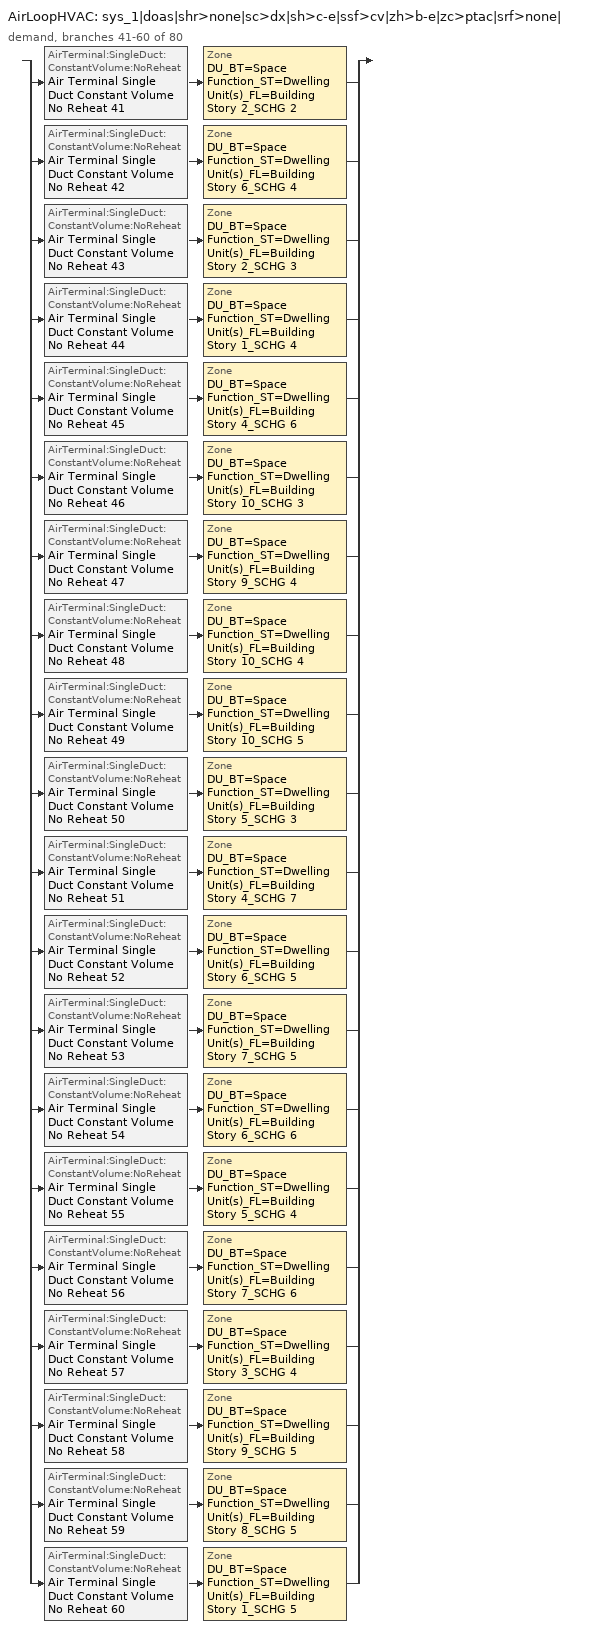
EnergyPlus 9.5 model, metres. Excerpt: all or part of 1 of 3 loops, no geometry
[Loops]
AirLoopHVAC 'sys_1|doas|shr>none|sc>dx|sh>c-e|ssf>cv|zh>b-e|zc>ptac|srf>none|'
 demand, branches 41-60 of 80: split
  | AirTerminal:SingleDuct:ConstantVolume:NoReheat 'Air Terminal Single Duct Constant Volume No Reheat 41' > Zone 'DU_BT=Space Function_ST=Dwelling Unit(s)_FL=Building Story 2_SCHG 2'
  | AirTerminal:SingleDuct:ConstantVolume:NoReheat 'Air Terminal Single Duct Constant Volume No Reheat 42' > Zone 'DU_BT=Space Function_ST=Dwelling Unit(s)_FL=Building Story 6_SCHG 4'
  | AirTerminal:SingleDuct:ConstantVolume:NoReheat 'Air Terminal Single Duct Constant Volume No Reheat 43' > Zone 'DU_BT=Space Function_ST=Dwelling Unit(s)_FL=Building Story 2_SCHG 3'
  | AirTerminal:SingleDuct:ConstantVolume:NoReheat 'Air Terminal Single Duct Constant Volume No Reheat 44' > Zone 'DU_BT=Space Function_ST=Dwelling Unit(s)_FL=Building Story 1_SCHG 4'
  | AirTerminal:SingleDuct:ConstantVolume:NoReheat 'Air Terminal Single Duct Constant Volume No Reheat 45' > Zone 'DU_BT=Space Function_ST=Dwelling Unit(s)_FL=Building Story 4_SCHG 6'
  | AirTerminal:SingleDuct:ConstantVolume:NoReheat 'Air Terminal Single Duct Constant Volume No Reheat 46' > Zone 'DU_BT=Space Function_ST=Dwelling Unit(s)_FL=Building Story 10_SCHG 3'
  | AirTerminal:SingleDuct:ConstantVolume:NoReheat 'Air Terminal Single Duct Constant Volume No Reheat 47' > Zone 'DU_BT=Space Function_ST=Dwelling Unit(s)_FL=Building Story 9_SCHG 4'
  | AirTerminal:SingleDuct:ConstantVolume:NoReheat 'Air Terminal Single Duct Constant Volume No Reheat 48' > Zone 'DU_BT=Space Function_ST=Dwelling Unit(s)_FL=Building Story 10_SCHG 4'
  | AirTerminal:SingleDuct:ConstantVolume:NoReheat 'Air Terminal Single Duct Constant Volume No Reheat 49' > Zone 'DU_BT=Space Function_ST=Dwelling Unit(s)_FL=Building Story 10_SCHG 5'
  | AirTerminal:SingleDuct:ConstantVolume:NoReheat 'Air Terminal Single Duct Constant Volume No Reheat 50' > Zone 'DU_BT=Space Function_ST=Dwelling Unit(s)_FL=Building Story 5_SCHG 3'
  | AirTerminal:SingleDuct:ConstantVolume:NoReheat 'Air Terminal Single Duct Constant Volume No Reheat 51' > Zone 'DU_BT=Space Function_ST=Dwelling Unit(s)_FL=Building Story 4_SCHG 7'
  | AirTerminal:SingleDuct:ConstantVolume:NoReheat 'Air Terminal Single Duct Constant Volume No Reheat 52' > Zone 'DU_BT=Space Function_ST=Dwelling Unit(s)_FL=Building Story 6_SCHG 5'
  | AirTerminal:SingleDuct:ConstantVolume:NoReheat 'Air Terminal Single Duct Constant Volume No Reheat 53' > Zone 'DU_BT=Space Function_ST=Dwelling Unit(s)_FL=Building Story 7_SCHG 5'
  | AirTerminal:SingleDuct:ConstantVolume:NoReheat 'Air Terminal Single Duct Constant Volume No Reheat 54' > Zone 'DU_BT=Space Function_ST=Dwelling Unit(s)_FL=Building Story 6_SCHG 6'
  | AirTerminal:SingleDuct:ConstantVolume:NoReheat 'Air Terminal Single Duct Constant Volume No Reheat 55' > Zone 'DU_BT=Space Function_ST=Dwelling Unit(s)_FL=Building Story 5_SCHG 4'
  | AirTerminal:SingleDuct:ConstantVolume:NoReheat 'Air Terminal Single Duct Constant Volume No Reheat 56' > Zone 'DU_BT=Space Function_ST=Dwelling Unit(s)_FL=Building Story 7_SCHG 6'
  | AirTerminal:SingleDuct:ConstantVolume:NoReheat 'Air Terminal Single Duct Constant Volume No Reheat 57' > Zone 'DU_BT=Space Function_ST=Dwelling Unit(s)_FL=Building Story 3_SCHG 4'
  | AirTerminal:SingleDuct:ConstantVolume:NoReheat 'Air Terminal Single Duct Constant Volume No Reheat 58' > Zone 'DU_BT=Space Function_ST=Dwelling Unit(s)_FL=Building Story 9_SCHG 5'
  | AirTerminal:SingleDuct:ConstantVolume:NoReheat 'Air Terminal Single Duct Constant Volume No Reheat 59' > Zone 'DU_BT=Space Function_ST=Dwelling Unit(s)_FL=Building Story 8_SCHG 5'
  | AirTerminal:SingleDuct:ConstantVolume:NoReheat 'Air Terminal Single Duct Constant Volume No Reheat 60' > Zone 'DU_BT=Space Function_ST=Dwelling Unit(s)_FL=Building Story 1_SCHG 5'
[ZoneControl:Thermostat] Temperature Difference Between Cutout And Setpoint {deltaC}=0
Name | Zone or ZoneList | Control Type Schedule | Control 1
DU_BT=Space Function_ST=Dwelling Unit(s)_FL=Building Story 10_SCHG 3 Thermostat | DU_BT=Space Function_ST=Dwelling Unit(s)_FL=Building Story 10_SCHG 3 | DU_BT=Space Function_ST=Dwelling Unit(s)_FL=Building Story 10_SCHG 3 Thermostat Schedule | Space Function Dwelling Unit(s) Thermostat 204
DU_BT=Space Function_ST=Dwelling Unit(s)_FL=Building Story 10_SCHG 4 Thermostat | DU_BT=Space Function_ST=Dwelling Unit(s)_FL=Building Story 10_SCHG 4 | DU_BT=Space Function_ST=Dwelling Unit(s)_FL=Building Story 10_SCHG 4 Thermostat Schedule | Space Function Dwelling Unit(s) Thermostat 206
DU_BT=Space Function_ST=Dwelling Unit(s)_FL=Building Story 10_SCHG 5 Thermostat | DU_BT=Space Function_ST=Dwelling Unit(s)_FL=Building Story 10_SCHG 5 | DU_BT=Space Function_ST=Dwelling Unit(s)_FL=Building Story 10_SCHG 5 Thermostat Schedule | Space Function Dwelling Unit(s) Thermostat 207
DU_BT=Space Function_ST=Dwelling Unit(s)_FL=Building Story 1_SCHG 4 Thermostat | DU_BT=Space Function_ST=Dwelling Unit(s)_FL=Building Story 1_SCHG 4 | DU_BT=Space Function_ST=Dwelling Unit(s)_FL=Building Story 1_SCHG 4 Thermostat Schedule | Space Function Dwelling Unit(s) Thermostat 202
DU_BT=Space Function_ST=Dwelling Unit(s)_FL=Building Story 1_SCHG 5 Thermostat | DU_BT=Space Function_ST=Dwelling Unit(s)_FL=Building Story 1_SCHG 5 | DU_BT=Space Function_ST=Dwelling Unit(s)_FL=Building Story 1_SCHG 5 Thermostat Schedule | Space Function Dwelling Unit(s) Thermostat 218
DU_BT=Space Function_ST=Dwelling Unit(s)_FL=Building Story 2_SCHG 2 Thermostat | DU_BT=Space Function_ST=Dwelling Unit(s)_FL=Building Story 2_SCHG 2 | DU_BT=Space Function_ST=Dwelling Unit(s)_FL=Building Story 2_SCHG 2 Thermostat Schedule | Space Function Dwelling Unit(s) Thermostat 199
DU_BT=Space Function_ST=Dwelling Unit(s)_FL=Building Story 2_SCHG 3 Thermostat | DU_BT=Space Function_ST=Dwelling Unit(s)_FL=Building Story 2_SCHG 3 | DU_BT=Space Function_ST=Dwelling Unit(s)_FL=Building Story 2_SCHG 3 Thermostat Schedule | Space Function Dwelling Unit(s) Thermostat 201
DU_BT=Space Function_ST=Dwelling Unit(s)_FL=Building Story 3_SCHG 4 Thermostat | DU_BT=Space Function_ST=Dwelling Unit(s)_FL=Building Story 3_SCHG 4 | DU_BT=Space Function_ST=Dwelling Unit(s)_FL=Building Story 3_SCHG 4 Thermostat Schedule | Space Function Dwelling Unit(s) Thermostat 215
DU_BT=Space Function_ST=Dwelling Unit(s)_FL=Building Story 4_SCHG 6 Thermostat | DU_BT=Space Function_ST=Dwelling Unit(s)_FL=Building Story 4_SCHG 6 | DU_BT=Space Function_ST=Dwelling Unit(s)_FL=Building Story 4_SCHG 6 Thermostat Schedule | Space Function Dwelling Unit(s) Thermostat 203
DU_BT=Space Function_ST=Dwelling Unit(s)_FL=Building Story 4_SCHG 7 Thermostat | DU_BT=Space Function_ST=Dwelling Unit(s)_FL=Building Story 4_SCHG 7 | DU_BT=Space Function_ST=Dwelling Unit(s)_FL=Building Story 4_SCHG 7 Thermostat Schedule | Space Function Dwelling Unit(s) Thermostat 209
DU_BT=Space Function_ST=Dwelling Unit(s)_FL=Building Story 5_SCHG 3 Thermostat | DU_BT=Space Function_ST=Dwelling Unit(s)_FL=Building Story 5_SCHG 3 | DU_BT=Space Function_ST=Dwelling Unit(s)_FL=Building Story 5_SCHG 3 Thermostat Schedule | Space Function Dwelling Unit(s) Thermostat 208
DU_BT=Space Function_ST=Dwelling Unit(s)_FL=Building Story 5_SCHG 4 Thermostat | DU_BT=Space Function_ST=Dwelling Unit(s)_FL=Building Story 5_SCHG 4 | DU_BT=Space Function_ST=Dwelling Unit(s)_FL=Building Story 5_SCHG 4 Thermostat Schedule | Space Function Dwelling Unit(s) Thermostat 213
DU_BT=Space Function_ST=Dwelling Unit(s)_FL=Building Story 6_SCHG 4 Thermostat | DU_BT=Space Function_ST=Dwelling Unit(s)_FL=Building Story 6_SCHG 4 | DU_BT=Space Function_ST=Dwelling Unit(s)_FL=Building Story 6_SCHG 4 Thermostat Schedule | Space Function Dwelling Unit(s) Thermostat 200
DU_BT=Space Function_ST=Dwelling Unit(s)_FL=Building Story 6_SCHG 5 Thermostat | DU_BT=Space Function_ST=Dwelling Unit(s)_FL=Building Story 6_SCHG 5 | DU_BT=Space Function_ST=Dwelling Unit(s)_FL=Building Story 6_SCHG 5 Thermostat Schedule | Space Function Dwelling Unit(s) Thermostat 210
DU_BT=Space Function_ST=Dwelling Unit(s)_FL=Building Story 6_SCHG 6 Thermostat | DU_BT=Space Function_ST=Dwelling Unit(s)_FL=Building Story 6_SCHG 6 | DU_BT=Space Function_ST=Dwelling Unit(s)_FL=Building Story 6_SCHG 6 Thermostat Schedule | Space Function Dwelling Unit(s) Thermostat 212
DU_BT=Space Function_ST=Dwelling Unit(s)_FL=Building Story 7_SCHG 5 Thermostat | DU_BT=Space Function_ST=Dwelling Unit(s)_FL=Building Story 7_SCHG 5 | DU_BT=Space Function_ST=Dwelling Unit(s)_FL=Building Story 7_SCHG 5 Thermostat Schedule | Space Function Dwelling Unit(s) Thermostat 211
DU_BT=Space Function_ST=Dwelling Unit(s)_FL=Building Story 7_SCHG 6 Thermostat | DU_BT=Space Function_ST=Dwelling Unit(s)_FL=Building Story 7_SCHG 6 | DU_BT=Space Function_ST=Dwelling Unit(s)_FL=Building Story 7_SCHG 6 Thermostat Schedule | Space Function Dwelling Unit(s) Thermostat 214
DU_BT=Space Function_ST=Dwelling Unit(s)_FL=Building Story 8_SCHG 5 Thermostat | DU_BT=Space Function_ST=Dwelling Unit(s)_FL=Building Story 8_SCHG 5 | DU_BT=Space Function_ST=Dwelling Unit(s)_FL=Building Story 8_SCHG 5 Thermostat Schedule | Space Function Dwelling Unit(s) Thermostat 217
DU_BT=Space Function_ST=Dwelling Unit(s)_FL=Building Story 9_SCHG 4 Thermostat | DU_BT=Space Function_ST=Dwelling Unit(s)_FL=Building Story 9_SCHG 4 | DU_BT=Space Function_ST=Dwelling Unit(s)_FL=Building Story 9_SCHG 4 Thermostat Schedule | Space Function Dwelling Unit(s) Thermostat 205
DU_BT=Space Function_ST=Dwelling Unit(s)_FL=Building Story 9_SCHG 5 Thermostat | DU_BT=Space Function_ST=Dwelling Unit(s)_FL=Building Story 9_SCHG 5 | DU_BT=Space Function_ST=Dwelling Unit(s)_FL=Building Story 9_SCHG 5 Thermostat Schedule | Space Function Dwelling Unit(s) Thermostat 216
[ThermostatSetpoint:DualSetpoint] Heating Setpoint Temperature Schedule=NECB-G-Thermostat Setpoint-Heating; Cooling Setpoint Temperature Schedule=NECB-G-Thermostat Setpoint-Cooling
Space Function Dwelling Unit(s) Thermostat 204; Space Function Dwelling Unit(s) Thermostat 206; Space Function Dwelling Unit(s) Thermostat 207; Space Function Dwelling Unit(s) Thermostat 202; Space Function Dwelling Unit(s) Thermostat 218; Space Function Dwelling Unit(s) Thermostat 199; Space Function Dwelling Unit(s) Thermostat 201; Space Function Dwelling Unit(s) Thermostat 215; Space Function Dwelling Unit(s) Thermostat 203; Space Function Dwelling Unit(s) Thermostat 209; Space Function Dwelling Unit(s) Thermostat 208; Space Function Dwelling Unit(s) Thermostat 213; Space Function Dwelling Unit(s) Thermostat 200; Space Function Dwelling Unit(s) Thermostat 210; Space Function Dwelling Unit(s) Thermostat 212; Space Function Dwelling Unit(s) Thermostat 211; Space Function Dwelling Unit(s) Thermostat 214; Space Function Dwelling Unit(s) Thermostat 217; Space Function Dwelling Unit(s) Thermostat 205; Space Function Dwelling Unit(s) Thermostat 216
[ZoneHVAC:PackagedTerminalAirConditioner] Availability Schedule=Always On Discrete; Cooling Supply Air Flow Rate {m3/s}=Autosize; Heating Supply Air Flow Rate {m3/s}=Autosize; No Load Supply Air Flow Rate {m3/s}=Autosize; Cooling Outdoor Air Flow Rate {m3/s}=1e-05; Heating Outdoor Air Flow Rate {m3/s}=1e-05; No Load Outdoor Air Flow Rate {m3/s}=1e-05; Fan Placement=DrawThrough
Name | Supply Air Fan | Heating Coil | Cooling Coil
DU_BT=Space Function_ST=Dwelling Unit(s)_FL=Building Story 10_SCHG 3 PTAC | Fan Constant Volume 47 | Coil Heating Electric 47 | Coil Cooling DX Single Speed 46 25kBtu/hr 9.3EER
DU_BT=Space Function_ST=Dwelling Unit(s)_FL=Building Story 10_SCHG 4 PTAC | Fan Constant Volume 49 | Coil Heating Electric 49 | Coil Cooling DX Single Speed 48 30kBtu/hr 9.3EER
DU_BT=Space Function_ST=Dwelling Unit(s)_FL=Building Story 10_SCHG 5 PTAC | Fan Constant Volume 50 | Coil Heating Electric 50 | Coil Cooling DX Single Speed 49 25kBtu/hr 9.3EER
DU_BT=Space Function_ST=Dwelling Unit(s)_FL=Building Story 1_SCHG 4 PTAC | Fan Constant Volume 45 | Coil Heating Electric 45 | Coil Cooling DX Single Speed 44 6kBtu/hr 11.0EER
DU_BT=Space Function_ST=Dwelling Unit(s)_FL=Building Story 1_SCHG 5 PTAC | Fan Constant Volume 61 | Coil Heating Electric 61 | Coil Cooling DX Single Speed 60 7kBtu/hr 10.9EER
DU_BT=Space Function_ST=Dwelling Unit(s)_FL=Building Story 2_SCHG 2 PTAC | Fan Constant Volume 42 | Coil Heating Electric 42 | Coil Cooling DX Single Speed 41 16kBtu/hr 9.3EER
DU_BT=Space Function_ST=Dwelling Unit(s)_FL=Building Story 2_SCHG 3 PTAC | Fan Constant Volume 44 | Coil Heating Electric 44 | Coil Cooling DX Single Speed 43 11kBtu/hr 10.2EER
DU_BT=Space Function_ST=Dwelling Unit(s)_FL=Building Story 3_SCHG 4 PTAC | Fan Constant Volume 58 | Coil Heating Electric 58 | Coil Cooling DX Single Speed 57 12kBtu/hr 10.0EER
DU_BT=Space Function_ST=Dwelling Unit(s)_FL=Building Story 4_SCHG 6 PTAC | Fan Constant Volume 46 | Coil Heating Electric 46 | Coil Cooling DX Single Speed 45 12kBtu/hr 9.9EER
DU_BT=Space Function_ST=Dwelling Unit(s)_FL=Building Story 4_SCHG 7 PTAC | Fan Constant Volume 52 | Coil Heating Electric 52 | Coil Cooling DX Single Speed 51 15kBtu/hr 9.4EER
DU_BT=Space Function_ST=Dwelling Unit(s)_FL=Building Story 5_SCHG 3 PTAC | Fan Constant Volume 51 | Coil Heating Electric 51 | Coil Cooling DX Single Speed 50 17kBtu/hr 9.3EER
DU_BT=Space Function_ST=Dwelling Unit(s)_FL=Building Story 5_SCHG 4 PTAC | Fan Constant Volume 56 | Coil Heating Electric 56 | Coil Cooling DX Single Speed 55 15kBtu/hr 9.4EER
DU_BT=Space Function_ST=Dwelling Unit(s)_FL=Building Story 6_SCHG 4 PTAC | Fan Constant Volume 43 | Coil Heating Electric 43 | Coil Cooling DX Single Speed 42 16kBtu/hr 9.3EER
DU_BT=Space Function_ST=Dwelling Unit(s)_FL=Building Story 6_SCHG 5 PTAC | Fan Constant Volume 53 | Coil Heating Electric 53 | Coil Cooling DX Single Speed 52 12kBtu/hr 9.9EER
DU_BT=Space Function_ST=Dwelling Unit(s)_FL=Building Story 6_SCHG 6 PTAC | Fan Constant Volume 55 | Coil Heating Electric 55 | Coil Cooling DX Single Speed 54 7kBtu/hr 11.0EER
DU_BT=Space Function_ST=Dwelling Unit(s)_FL=Building Story 7_SCHG 5 PTAC | Fan Constant Volume 54 | Coil Heating Electric 54 | Coil Cooling DX Single Speed 53 12kBtu/hr 9.9EER
DU_BT=Space Function_ST=Dwelling Unit(s)_FL=Building Story 7_SCHG 6 PTAC | Fan Constant Volume 57 | Coil Heating Electric 57 | Coil Cooling DX Single Speed 56 12kBtu/hr 9.9EER
DU_BT=Space Function_ST=Dwelling Unit(s)_FL=Building Story 8_SCHG 5 PTAC | Fan Constant Volume 60 | Coil Heating Electric 60 | Coil Cooling DX Single Speed 59 12kBtu/hr 9.9EER
DU_BT=Space Function_ST=Dwelling Unit(s)_FL=Building Story 9_SCHG 4 PTAC | Fan Constant Volume 48 | Coil Heating Electric 48 | Coil Cooling DX Single Speed 47 13kBtu/hr 9.7EER
DU_BT=Space Function_ST=Dwelling Unit(s)_FL=Building Story 9_SCHG 5 PTAC | Fan Constant Volume 59 | Coil Heating Electric 59 | Coil Cooling DX Single Speed 58 9kBtu/hr 10.7EER
[Fan:ConstantVolume] Availability Schedule=Always On Discrete; Fan Total Efficiency=0.39975; Pressure Rise {Pa}=640; Maximum Flow Rate {m3/s}=AutoSize; Motor Efficiency=0.615; Motor In Airstream Fraction=1
Fan Constant Volume 47; Fan Constant Volume 49; Fan Constant Volume 50; Fan Constant Volume 45; Fan Constant Volume 61; Fan Constant Volume 42; Fan Constant Volume 44; Fan Constant Volume 58; Fan Constant Volume 46; Fan Constant Volume 52; Fan Constant Volume 51; Fan Constant Volume 56; Fan Constant Volume 43; Fan Constant Volume 53; Fan Constant Volume 55; Fan Constant Volume 54; Fan Constant Volume 57; Fan Constant Volume 60; Fan Constant Volume 48; Fan Constant Volume 59
[Coil:Heating:Electric] Availability Schedule=ON_OFF_ALWAYS_OFF; Efficiency=1; Nominal Capacity {W}=Autosize
Coil Heating Electric 47; Coil Heating Electric 49; Coil Heating Electric 50; Coil Heating Electric 45; Coil Heating Electric 61; Coil Heating Electric 42; Coil Heating Electric 44; Coil Heating Electric 58; Coil Heating Electric 46; Coil Heating Electric 52; Coil Heating Electric 51; Coil Heating Electric 56; Coil Heating Electric 43; Coil Heating Electric 53; Coil Heating Electric 55; Coil Heating Electric 54; Coil Heating Electric 57; Coil Heating Electric 60; Coil Heating Electric 48; Coil Heating Electric 59
[Coil:Cooling:DX:SingleSpeed] Availability Schedule=Always On Discrete; Gross Rated Total Cooling Capacity {W}=Autosize; Gross Rated Sensible Heat Ratio=Autosize; Rated Air Flow Rate {m3/s}=Autosize; Rated Evaporator Fan Power Per Volume Flow Rate {W/(m3/s)}=773.3; Total Cooling Capacity Function of Temperature Curve=DXCOOL-NECB2011-REF-CAPFT; Total Cooling Capacity Function of Flow Fraction Curve=DXCOOL-NECB2011-REF-CAPFFLOW; Energy Input Ratio Function of Temperature Curve=DXCOOL-NECB2011-REF-COOLEIRFT; Energy Input Ratio Function of Flow Fraction Curve=DXCOOL-NECB2011-REF-COOLEIRFFLOW; Part Load Fraction Correlation Curve=DXCOOL-NECB2011-REF-COOLPLFFPLR; Minimum Outdoor Dry-Bulb Temperature for Compressor Operation {C}=-25; Condenser Type=AirCooled; Evaporative Condenser Effectiveness=0; Evaporative Condenser Air Flow Rate {m3/s}=Autosize; Evaporative Condenser Pump Rated Power Consumption {W}=Autosize; Crankcase Heater Capacity {W}=0; Maximum Outdoor Dry-Bulb Temperature for Crankcase Heater Operation {C}=0; Basin Heater Capacity {W/K}=0; Basin Heater Setpoint Temperature {C}=10
Name | Gross Rated Cooling COP {W/W}
Coil Cooling DX Single Speed 46 25kBtu/hr 9.3EER; Coil Cooling DX Single Speed 48 30kBtu/hr 9.3EER; Coil Cooling DX Single Speed 49 25kBtu/hr 9.3EER; Coil Cooling DX Single Speed 41 16kBtu/hr 9.3EER; Coil Cooling DX Single Speed 50 17kBtu/hr 9.3EER; Coil Cooling DX Single Speed 42 16kBtu/hr 9.3EER | 3.23448
Coil Cooling DX Single Speed 44 6kBtu/hr 11.0EER | 3.80183
Coil Cooling DX Single Speed 60 7kBtu/hr 10.9EER | 3.76777
Coil Cooling DX Single Speed 43 11kBtu/hr 10.2EER | 3.53268
Coil Cooling DX Single Speed 57 12kBtu/hr 10.0EER | 3.45307
Coil Cooling DX Single Speed 45 12kBtu/hr 9.9EER | 3.43858
Coil Cooling DX Single Speed 51 15kBtu/hr 9.4EER | 3.25757
Coil Cooling DX Single Speed 55 15kBtu/hr 9.4EER | 3.25565
Coil Cooling DX Single Speed 52 12kBtu/hr 9.9EER | 3.42055
Coil Cooling DX Single Speed 54 7kBtu/hr 11.0EER | 3.79637
Coil Cooling DX Single Speed 53 12kBtu/hr 9.9EER | 3.43463
Coil Cooling DX Single Speed 56 12kBtu/hr 9.9EER | 3.4429
Coil Cooling DX Single Speed 59 12kBtu/hr 9.9EER | 3.4185
Coil Cooling DX Single Speed 47 13kBtu/hr 9.7EER | 3.35772
Coil Cooling DX Single Speed 58 9kBtu/hr 10.7EER | 3.69502
[ZoneHVAC:Baseboard:Convective:Electric] Availability Schedule=Always On Discrete; Heating Design Capacity {W}=Autosize; Efficiency=1
Zone HVAC Baseboard Convective Electric 46; Zone HVAC Baseboard Convective Electric 48; Zone HVAC Baseboard Convective Electric 49; Zone HVAC Baseboard Convective Electric 44; Zone HVAC Baseboard Convective Electric 60; Zone HVAC Baseboard Convective Electric 41; Zone HVAC Baseboard Convective Electric 43; Zone HVAC Baseboard Convective Electric 57; Zone HVAC Baseboard Convective Electric 45; Zone HVAC Baseboard Convective Electric 51; Zone HVAC Baseboard Convective Electric 50; Zone HVAC Baseboard Convective Electric 55; Zone HVAC Baseboard Convective Electric 42; Zone HVAC Baseboard Convective Electric 52; Zone HVAC Baseboard Convective Electric 54; Zone HVAC Baseboard Convective Electric 53; Zone HVAC Baseboard Convective Electric 56; Zone HVAC Baseboard Convective Electric 59; Zone HVAC Baseboard Convective Electric 47; Zone HVAC Baseboard Convective Electric 58
[AirTerminal:SingleDuct:ConstantVolume:NoReheat] Availability Schedule=Always On Discrete; Maximum Air Flow Rate {m3/s}=AutoSize
Air Terminal Single Duct Constant Volume No Reheat 46; Air Terminal Single Duct Constant Volume No Reheat 48; Air Terminal Single Duct Constant Volume No Reheat 49; Air Terminal Single Duct Constant Volume No Reheat 44; Air Terminal Single Duct Constant Volume No Reheat 60; Air Terminal Single Duct Constant Volume No Reheat 41; Air Terminal Single Duct Constant Volume No Reheat 43; Air Terminal Single Duct Constant Volume No Reheat 57; Air Terminal Single Duct Constant Volume No Reheat 45; Air Terminal Single Duct Constant Volume No Reheat 51; Air Terminal Single Duct Constant Volume No Reheat 50; Air Terminal Single Duct Constant Volume No Reheat 55; Air Terminal Single Duct Constant Volume No Reheat 42; Air Terminal Single Duct Constant Volume No Reheat 52; Air Terminal Single Duct Constant Volume No Reheat 54; Air Terminal Single Duct Constant Volume No Reheat 53; Air Terminal Single Duct Constant Volume No Reheat 56; Air Terminal Single Duct Constant Volume No Reheat 59; Air Terminal Single Duct Constant Volume No Reheat 47; Air Terminal Single Duct Constant Volume No Reheat 58
[Zone equipment]
DU_BT=Space Function_ST=Dwelling Unit(s)_FL=Building Story 10_SCHG 3: DU_BT=Space Function_ST=Dwelling Unit(s)_FL=Building Story 10_SCHG 3 PTAC, Zone HVAC Baseboard Convective Electric 46, Air Terminal Single Duct Constant Volume No Reheat 46
DU_BT=Space Function_ST=Dwelling Unit(s)_FL=Building Story 10_SCHG 4: DU_BT=Space Function_ST=Dwelling Unit(s)_FL=Building Story 10_SCHG 4 PTAC, Zone HVAC Baseboard Convective Electric 48, Air Terminal Single Duct Constant Volume No Reheat 48
DU_BT=Space Function_ST=Dwelling Unit(s)_FL=Building Story 10_SCHG 5: DU_BT=Space Function_ST=Dwelling Unit(s)_FL=Building Story 10_SCHG 5 PTAC, Zone HVAC Baseboard Convective Electric 49, Air Terminal Single Duct Constant Volume No Reheat 49
DU_BT=Space Function_ST=Dwelling Unit(s)_FL=Building Story 1_SCHG 4: DU_BT=Space Function_ST=Dwelling Unit(s)_FL=Building Story 1_SCHG 4 PTAC, Zone HVAC Baseboard Convective Electric 44, Air Terminal Single Duct Constant Volume No Reheat 44
DU_BT=Space Function_ST=Dwelling Unit(s)_FL=Building Story 1_SCHG 5: DU_BT=Space Function_ST=Dwelling Unit(s)_FL=Building Story 1_SCHG 5 PTAC, Zone HVAC Baseboard Convective Electric 60, Air Terminal Single Duct Constant Volume No Reheat 60
DU_BT=Space Function_ST=Dwelling Unit(s)_FL=Building Story 2_SCHG 2: DU_BT=Space Function_ST=Dwelling Unit(s)_FL=Building Story 2_SCHG 2 PTAC, Zone HVAC Baseboard Convective Electric 41, Air Terminal Single Duct Constant Volume No Reheat 41
DU_BT=Space Function_ST=Dwelling Unit(s)_FL=Building Story 2_SCHG 3: DU_BT=Space Function_ST=Dwelling Unit(s)_FL=Building Story 2_SCHG 3 PTAC, Zone HVAC Baseboard Convective Electric 43, Air Terminal Single Duct Constant Volume No Reheat 43
DU_BT=Space Function_ST=Dwelling Unit(s)_FL=Building Story 3_SCHG 4: DU_BT=Space Function_ST=Dwelling Unit(s)_FL=Building Story 3_SCHG 4 PTAC, Zone HVAC Baseboard Convective Electric 57, Air Terminal Single Duct Constant Volume No Reheat 57
DU_BT=Space Function_ST=Dwelling Unit(s)_FL=Building Story 4_SCHG 6: DU_BT=Space Function_ST=Dwelling Unit(s)_FL=Building Story 4_SCHG 6 PTAC, Zone HVAC Baseboard Convective Electric 45, Air Terminal Single Duct Constant Volume No Reheat 45
DU_BT=Space Function_ST=Dwelling Unit(s)_FL=Building Story 4_SCHG 7: DU_BT=Space Function_ST=Dwelling Unit(s)_FL=Building Story 4_SCHG 7 PTAC, Zone HVAC Baseboard Convective Electric 51, Air Terminal Single Duct Constant Volume No Reheat 51
DU_BT=Space Function_ST=Dwelling Unit(s)_FL=Building Story 5_SCHG 3: DU_BT=Space Function_ST=Dwelling Unit(s)_FL=Building Story 5_SCHG 3 PTAC, Zone HVAC Baseboard Convective Electric 50, Air Terminal Single Duct Constant Volume No Reheat 50
DU_BT=Space Function_ST=Dwelling Unit(s)_FL=Building Story 5_SCHG 4: DU_BT=Space Function_ST=Dwelling Unit(s)_FL=Building Story 5_SCHG 4 PTAC, Zone HVAC Baseboard Convective Electric 55, Air Terminal Single Duct Constant Volume No Reheat 55
DU_BT=Space Function_ST=Dwelling Unit(s)_FL=Building Story 6_SCHG 4: DU_BT=Space Function_ST=Dwelling Unit(s)_FL=Building Story 6_SCHG 4 PTAC, Zone HVAC Baseboard Convective Electric 42, Air Terminal Single Duct Constant Volume No Reheat 42
DU_BT=Space Function_ST=Dwelling Unit(s)_FL=Building Story 6_SCHG 5: DU_BT=Space Function_ST=Dwelling Unit(s)_FL=Building Story 6_SCHG 5 PTAC, Zone HVAC Baseboard Convective Electric 52, Air Terminal Single Duct Constant Volume No Reheat 52
DU_BT=Space Function_ST=Dwelling Unit(s)_FL=Building Story 6_SCHG 6: DU_BT=Space Function_ST=Dwelling Unit(s)_FL=Building Story 6_SCHG 6 PTAC, Zone HVAC Baseboard Convective Electric 54, Air Terminal Single Duct Constant Volume No Reheat 54
DU_BT=Space Function_ST=Dwelling Unit(s)_FL=Building Story 7_SCHG 5: DU_BT=Space Function_ST=Dwelling Unit(s)_FL=Building Story 7_SCHG 5 PTAC, Zone HVAC Baseboard Convective Electric 53, Air Terminal Single Duct Constant Volume No Reheat 53
DU_BT=Space Function_ST=Dwelling Unit(s)_FL=Building Story 7_SCHG 6: DU_BT=Space Function_ST=Dwelling Unit(s)_FL=Building Story 7_SCHG 6 PTAC, Zone HVAC Baseboard Convective Electric 56, Air Terminal Single Duct Constant Volume No Reheat 56
DU_BT=Space Function_ST=Dwelling Unit(s)_FL=Building Story 8_SCHG 5: DU_BT=Space Function_ST=Dwelling Unit(s)_FL=Building Story 8_SCHG 5 PTAC, Zone HVAC Baseboard Convective Electric 59, Air Terminal Single Duct Constant Volume No Reheat 59
DU_BT=Space Function_ST=Dwelling Unit(s)_FL=Building Story 9_SCHG 4: DU_BT=Space Function_ST=Dwelling Unit(s)_FL=Building Story 9_SCHG 4 PTAC, Zone HVAC Baseboard Convective Electric 47, Air Terminal Single Duct Constant Volume No Reheat 47
DU_BT=Space Function_ST=Dwelling Unit(s)_FL=Building Story 9_SCHG 5: DU_BT=Space Function_ST=Dwelling Unit(s)_FL=Building Story 9_SCHG 5 PTAC, Zone HVAC Baseboard Convective Electric 58, Air Terminal Single Duct Constant Volume No Reheat 58
[Sizing:Zone] Zone Cooling Design Supply Air Temperature Input Method=TemperatureDifference; Zone Cooling Design Supply Air Temperature {C}=14; Zone Cooling Design Supply Air Temperature Difference {deltaC}=11; Zone Heating Design Supply Air Temperature Input Method=TemperatureDifference; Zone Heating Design Supply Air Temperature {C}=40; Zone Heating Design Supply Air Temperature Difference {deltaC}=21; Zone Cooling Design Supply Air Humidity Ratio {kgWater/kgDryAir}=0.0085; Zone Heating Design Supply Air Humidity Ratio {kgWater/kgDryAir}=0.008; Design Specification Outdoor Air Object=Space Function Dwelling Unit(s) Ventilation; Zone Heating Sizing Factor=1.3; Zone Cooling Sizing Factor=1.1; Cooling Design Air Flow Method=DesignDay; Cooling Design Air Flow Rate {m3/s}=0; Cooling Minimum Air Flow per Zone Floor Area {m3/s-m2}=0.000762; Cooling Minimum Air Flow {m3/s}=0; Cooling Minimum Air Flow Fraction=0; Heating Design Air Flow Method=DesignDay; Heating Design Air Flow Rate {m3/s}=0; Heating Maximum Air Flow per Zone Floor Area {m3/s-m2}=0.002032; Heating Maximum Air Flow {m3/s}=0.141576; Heating Maximum Air Flow Fraction=0.3; Account for Dedicated Outdoor Air System=No
DU_BT=Space Function_ST=Dwelling Unit(s)_FL=Building Story 10_SCHG 3; DU_BT=Space Function_ST=Dwelling Unit(s)_FL=Building Story 10_SCHG 4; DU_BT=Space Function_ST=Dwelling Unit(s)_FL=Building Story 10_SCHG 5; DU_BT=Space Function_ST=Dwelling Unit(s)_FL=Building Story 1_SCHG 4; DU_BT=Space Function_ST=Dwelling Unit(s)_FL=Building Story 1_SCHG 5; DU_BT=Space Function_ST=Dwelling Unit(s)_FL=Building Story 2_SCHG 2; DU_BT=Space Function_ST=Dwelling Unit(s)_FL=Building Story 2_SCHG 3; DU_BT=Space Function_ST=Dwelling Unit(s)_FL=Building Story 3_SCHG 4; DU_BT=Space Function_ST=Dwelling Unit(s)_FL=Building Story 4_SCHG 6; DU_BT=Space Function_ST=Dwelling Unit(s)_FL=Building Story 4_SCHG 7; DU_BT=Space Function_ST=Dwelling Unit(s)_FL=Building Story 5_SCHG 3; DU_BT=Space Function_ST=Dwelling Unit(s)_FL=Building Story 5_SCHG 4; DU_BT=Space Function_ST=Dwelling Unit(s)_FL=Building Story 6_SCHG 4; DU_BT=Space Function_ST=Dwelling Unit(s)_FL=Building Story 6_SCHG 5; DU_BT=Space Function_ST=Dwelling Unit(s)_FL=Building Story 6_SCHG 6; DU_BT=Space Function_ST=Dwelling Unit(s)_FL=Building Story 7_SCHG 5; DU_BT=Space Function_ST=Dwelling Unit(s)_FL=Building Story 7_SCHG 6; DU_BT=Space Function_ST=Dwelling Unit(s)_FL=Building Story 8_SCHG 5; DU_BT=Space Function_ST=Dwelling Unit(s)_FL=Building Story 9_SCHG 4; DU_BT=Space Function_ST=Dwelling Unit(s)_FL=Building Story 9_SCHG 5
[DesignSpecification:OutdoorAir]
Space Function Dwelling Unit(s) Ventilation: Outdoor Air Method=Sum; Outdoor Air Flow per Person {m3/s-person}=0; Outdoor Air Flow per Zone Floor Area {m3/s-m2}=0.0003048; Outdoor Air Flow per Zone {m3/s}=0; Outdoor Air Flow Air Changes per Hour {1/hr}=0
[Schedule:Compact]
DU_BT=Space Function_ST=Dwelling Unit(s)_FL=Building Story 10_SCHG 3 Thermostat Schedule; DU_BT=Space Function_ST=Dwelling Unit(s)_FL=Building Story 10_SCHG 4 Thermostat Schedule; DU_BT=Space Function_ST=Dwelling Unit(s)_FL=Building Story 10_SCHG 5 Thermostat Schedule; DU_BT=Space Function_ST=Dwelling Unit(s)_FL=Building Story 1_SCHG 4 Thermostat Schedule; DU_BT=Space Function_ST=Dwelling Unit(s)_FL=Building Story 1_SCHG 5 Thermostat Schedule; DU_BT=Space Function_ST=Dwelling Unit(s)_FL=Building Story 2_SCHG 2 Thermostat Schedule; DU_BT=Space Function_ST=Dwelling Unit(s)_FL=Building Story 2_SCHG 3 Thermostat Schedule; DU_BT=Space Function_ST=Dwelling Unit(s)_FL=Building Story 3_SCHG 4 Thermostat Schedule; DU_BT=Space Function_ST=Dwelling Unit(s)_FL=Building Story 4_SCHG 6 Thermostat Schedule; DU_BT=Space Function_ST=Dwelling Unit(s)_FL=Building Story 4_SCHG 7 Thermostat Schedule; DU_BT=Space Function_ST=Dwelling Unit(s)_FL=Building Story 5_SCHG 3 Thermostat Schedule; DU_BT=Space Function_ST=Dwelling Unit(s)_FL=Building Story 5_SCHG 4 Thermostat Schedule; DU_BT=Space Function_ST=Dwelling Unit(s)_FL=Building Story 6_SCHG 4 Thermostat Schedule; DU_BT=Space Function_ST=Dwelling Unit(s)_FL=Building Story 6_SCHG 5 Thermostat Schedule; DU_BT=Space Function_ST=Dwelling Unit(s)_FL=Building Story 6_SCHG 6 Thermostat Schedule; DU_BT=Space Function_ST=Dwelling Unit(s)_FL=Building Story 7_SCHG 5 Thermostat Schedule; DU_BT=Space Function_ST=Dwelling Unit(s)_FL=Building Story 7_SCHG 6 Thermostat Schedule; DU_BT=Space Function_ST=Dwelling Unit(s)_FL=Building Story 8_SCHG 5 Thermostat Schedule; DU_BT=Space Function_ST=Dwelling Unit(s)_FL=Building Story 9_SCHG 4 Thermostat Schedule; DU_BT=Space Function_ST=Dwelling Unit(s)_FL=Building Story 9_SCHG 5 Thermostat Schedule: Through: 12/31, For: AllDays, Until: 24:00, 4
[Schedule:Day:Interval]
NECB-G-Thermostat Setpoint-Heating Sun|Hol Day; NECB-G-Thermostat Setpoint-Heating Default|Wkdy Day; NECB-G-Thermostat Setpoint-Heating Sat Day; NECB-G-Thermostat Setpoint-Heating Default: No, 01:00, 22, 07:00, 18, 08:00, 20, 24:00, 22
NECB-G-Thermostat Setpoint-Cooling Sun|Hol Day; NECB-G-Thermostat Setpoint-Cooling Default|Wkdy Day; NECB-G-Thermostat Setpoint-Cooling Sat Day; NECB-G-Thermostat Setpoint-Cooling Default: No, 24:00, 24
sunON_OFF_ALWAYS_OFF 1; wkdON_OFF_ALWAYS_OFF 1; satON_OFF_ALWAYS_OFF 1; Schedule Day 3: No, 01:00, 0, 02:00, 0, 03:00, 0, 04:00, 0, 05:00, 0, 06:00, 0, 07:00, 0, 08:00, 0, 09:00, 0, 10:00, 0, 11:00, 0, 12:00, 0, 13:00, 0, 14:00, 0, 15:00, 0, 16:00, 0, 17:00, 0, 18:00, 0, 19:00, 0, 20:00, 0, 21:00, 0, 22:00, 0, 23:00, 0, 24:00, 0
[Schedule:Week:Daily]
NECB-G-Thermostat Setpoint-Heating Week Rule - Jan1-Dec31: NECB-G-Thermostat Setpoint-Heating Sun|Hol Day, NECB-G-Thermostat Setpoint-Heating Default|Wkdy Day, NECB-G-Thermostat Setpoint-Heating Default|Wkdy Day, NECB-G-Thermostat Setpoint-Heating Default|Wkdy Day, NECB-G-Thermostat Setpoint-Heating Default|Wkdy Day, NECB-G-Thermostat Setpoint-Heating Default|Wkdy Day, NECB-G-Thermostat Setpoint-Heating Sat Day, NECB-G-Thermostat Setpoint-Heating Default, NECB-G-Thermostat Setpoint-Heating Default, NECB-G-Thermostat Setpoint-Heating Default, NECB-G-Thermostat Setpoint-Heating Default, NECB-G-Thermostat Setpoint-Heating Default
NECB-G-Thermostat Setpoint-Cooling Week Rule - Jan1-Dec31: NECB-G-Thermostat Setpoint-Cooling Sun|Hol Day, NECB-G-Thermostat Setpoint-Cooling Default|Wkdy Day, NECB-G-Thermostat Setpoint-Cooling Default|Wkdy Day, NECB-G-Thermostat Setpoint-Cooling Default|Wkdy Day, NECB-G-Thermostat Setpoint-Cooling Default|Wkdy Day, NECB-G-Thermostat Setpoint-Cooling Default|Wkdy Day, NECB-G-Thermostat Setpoint-Cooling Sat Day, NECB-G-Thermostat Setpoint-Cooling Default, NECB-G-Thermostat Setpoint-Cooling Default, NECB-G-Thermostat Setpoint-Cooling Default, NECB-G-Thermostat Setpoint-Cooling Default, NECB-G-Thermostat Setpoint-Cooling Default
ON_OFF_ALWAYS_OFF Week Rule - Jan1-Dec31: sunON_OFF_ALWAYS_OFF 1, wkdON_OFF_ALWAYS_OFF 1, wkdON_OFF_ALWAYS_OFF 1, wkdON_OFF_ALWAYS_OFF 1, wkdON_OFF_ALWAYS_OFF 1, wkdON_OFF_ALWAYS_OFF 1, satON_OFF_ALWAYS_OFF 1, Schedule Day 3, Schedule Day 3, Schedule Day 3, Schedule Day 3, Schedule Day 3
[Schedule:Year]
NECB-G-Thermostat Setpoint-Heating: NECB-G-Thermostat Setpoint-Heating Week Rule - Jan1-Dec31, 1, 1, 12, 31
NECB-G-Thermostat Setpoint-Cooling: NECB-G-Thermostat Setpoint-Cooling Week Rule - Jan1-Dec31, 1, 1, 12, 31
ON_OFF_ALWAYS_OFF: ON_OFF_ALWAYS_OFF Week Rule - Jan1-Dec31, 1, 1, 12, 31
[Schedule:Constant]
Always On Discrete: Hourly Value=1
[Curve:Biquadratic] Minimum Value of x {BasedOnField A2}=13; Maximum Value of x {BasedOnField A2}=24; Minimum Value of y {BasedOnField A3}=24; Maximum Value of y {BasedOnField A3}=46
Name | Coefficient1 Constant | Coefficient2 x | Coefficient3 x**2 | Coefficient4 y | Coefficient5 y**2 | Coefficient6 x*y
DXCOOL-NECB2011-REF-CAPFT | 0.867905 | 0.0142459 | 0.00055436 | -0.0075575 | 3.3e-05 | -0.0001918
DXCOOL-NECB2011-REF-COOLEIRFT | 0.114171 | 0.0281822 | -0.0004199 | 0.0214108 | 0.000161028 | -0.000679104
[Curve:Quadratic] Minimum Value of x {BasedOnField A2}=0.5; Maximum Value of x {BasedOnField A2}=1.5
Name | Coefficient1 Constant | Coefficient2 x | Coefficient3 x**2
DXCOOL-NECB2011-REF-CAPFFLOW | 0.8 | 0.2 | 0
DXCOOL-NECB2011-REF-COOLEIRFFLOW | 1.1552 | -0.1808 | 0.0256
[Curve:Cubic]
DXCOOL-NECB2011-REF-COOLPLFFPLR: Coefficient1 Constant=0.0277; Coefficient2 x=4.9151; Coefficient3 x**2=-8.184; Coefficient4 x**3=4.2702; Minimum Value of x {BasedOnField A2}=0.7; Maximum Value of x {BasedOnField A2}=1
